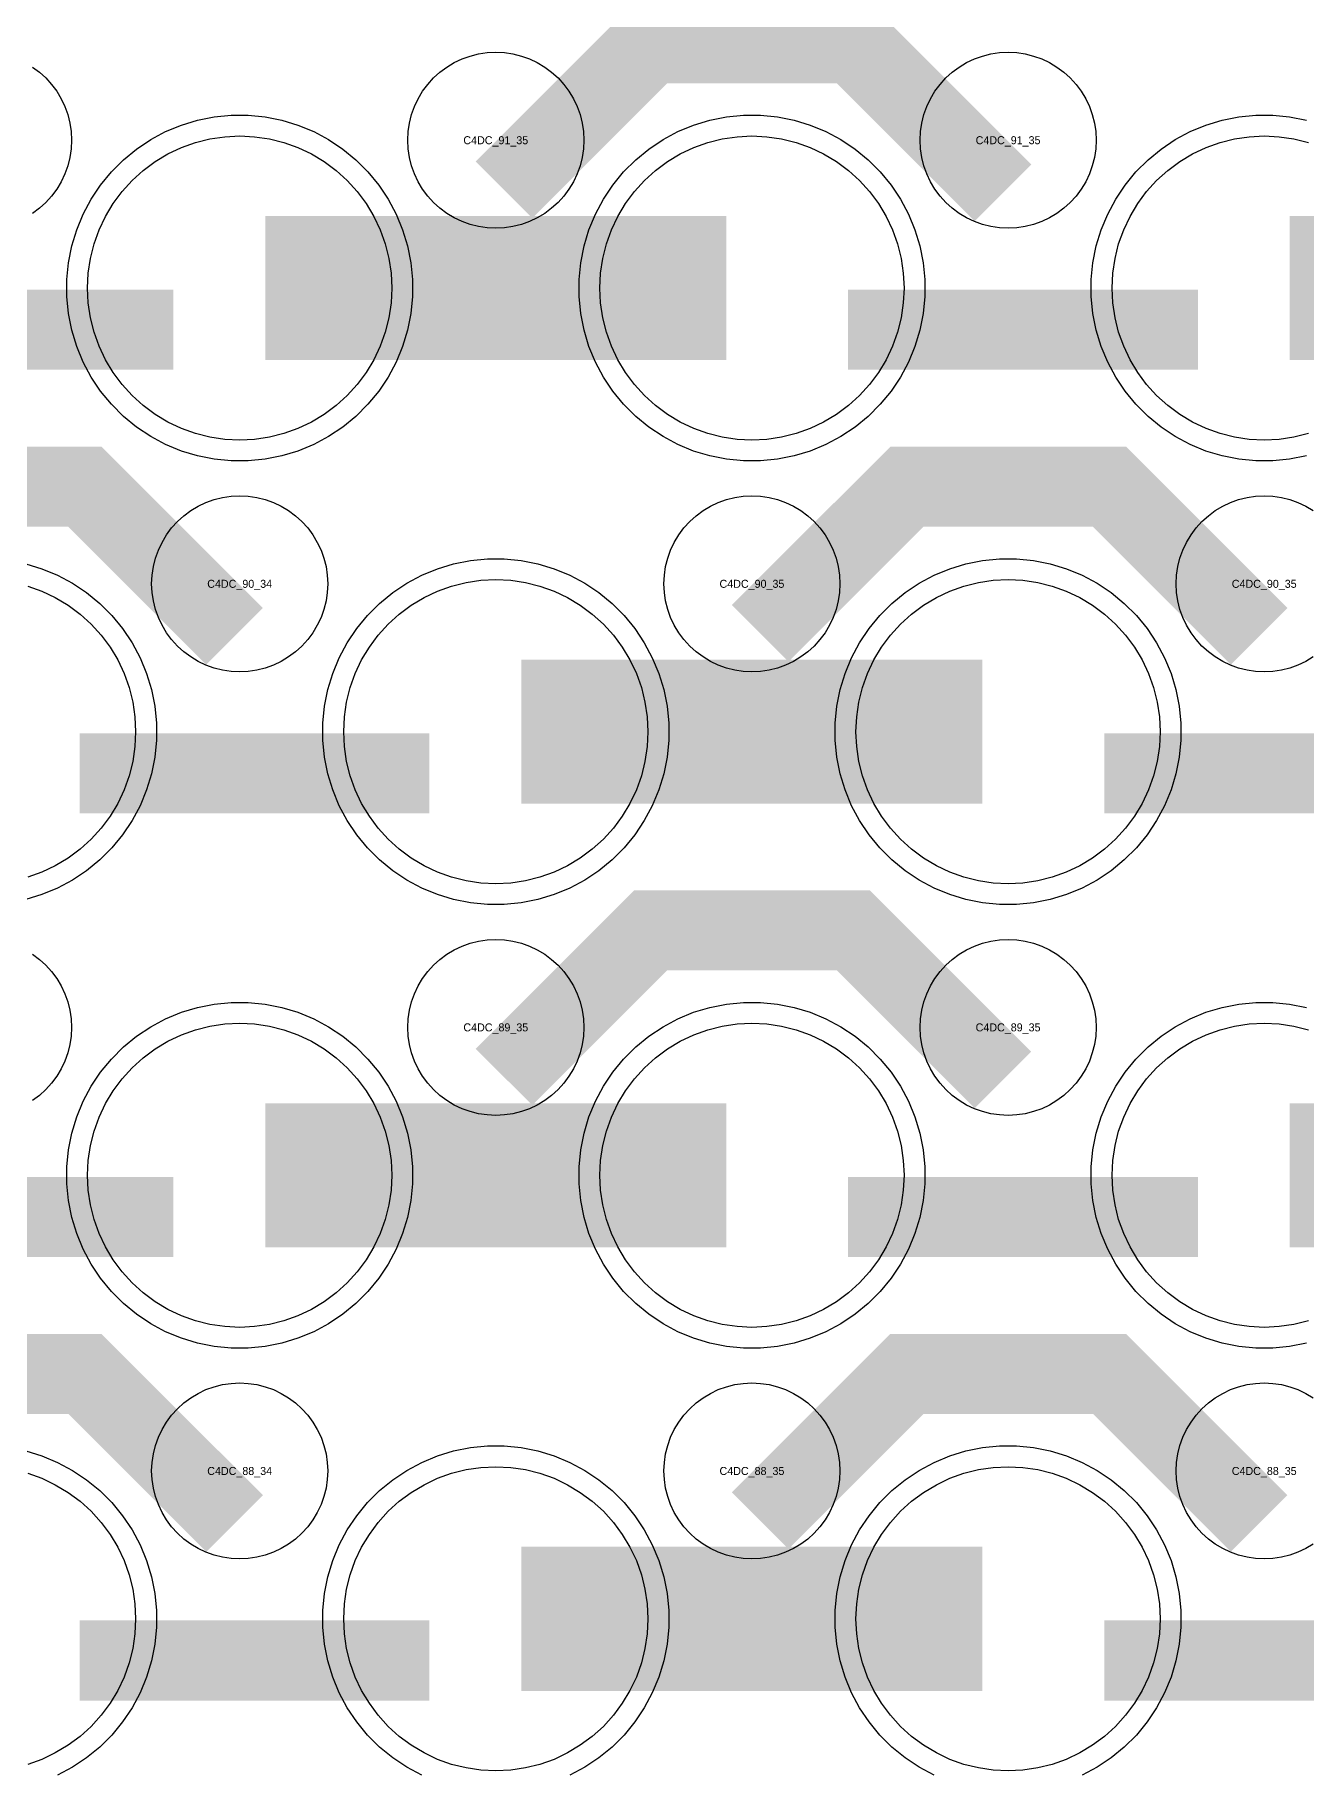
# Model space of a CAD drawing. Extents: x -11880 to 11880, y -14992 to 14992.
# Drawn here: x -944 to -547, y -2694 to -2151 of the extents above; entities that cross this region are included whole.
import ezdxf
from ezdxf.enums import TextEntityAlignment as Align

# ---------------------------------------------------------------- set-up
doc = ezdxf.new("R2010")
doc.units = 0
doc.header["$MEASUREMENT"] = 0
for name, color, linetype in [('GDS_775_DT_237', 138, 'CONTINUOUS'), ('RDL1_FS', 34, 'CONTINUOUS'), ('RDL_BS', 160, 'CONTINUOUS')]:
    doc.layers.add(name, color=color, linetype=linetype)

msp = doc.modelspace()

# ---------------------------------------------------------------- linework, layer by layer
at = {"layer": 'RDL1_FS', "color": 11, "true_color": 0xf27172}
for points in [[(-880, -2277.744), (-884.657, -2277.515), (-889.268, -2276.831), (-893.791, -2275.699), (-898.181, -2274.127), (-902.395, -2272.135), (-906.395, -2269.737), (-910.14, -2266.959), (-913.594, -2263.829), (-916.724, -2260.375), (-919.502, -2256.63), (-921.9, -2252.63), (-923.892, -2248.416), (-925.464, -2244.026), (-926.596, -2239.503), (-927.28, -2234.892), (-927.509, -2230.235), (-927.28, -2225.578), (-926.596, -2220.967), (-925.464, -2216.444), (-923.892, -2212.054), (-921.9, -2207.84), (-919.502, -2203.84), (-916.724, -2200.095), (-913.594, -2196.641), (-910.14, -2193.511), (-906.395, -2190.733), (-902.395, -2188.335), (-898.181, -2186.343), (-893.791, -2184.771), (-889.268, -2183.639), (-884.657, -2182.955), (-880, -2182.726), (-875.343, -2182.955), (-870.732, -2183.639), (-866.209, -2184.771), (-861.819, -2186.343), (-857.605, -2188.335), (-853.605, -2190.733), (-849.86, -2193.511), (-846.406, -2196.641), (-843.276, -2200.095), (-840.498, -2203.84), (-838.1, -2207.84), (-836.108, -2212.054), (-834.536, -2216.444), (-833.404, -2220.967), (-832.72, -2225.578), (-832.491, -2230.235), (-832.72, -2234.892), (-833.404, -2239.503), (-834.536, -2244.026), (-836.108, -2248.416), (-838.1, -2252.63), (-840.498, -2256.63), (-843.276, -2260.375), (-846.406, -2263.829), (-849.86, -2266.959), (-853.605, -2269.737), (-857.605, -2272.135), (-861.819, -2274.127), (-866.209, -2275.699), (-870.732, -2276.831), (-875.343, -2277.515)], [(-720, -2277.744), (-724.657, -2277.515), (-729.268, -2276.831), (-733.791, -2275.699), (-738.181, -2274.127), (-742.395, -2272.135), (-746.395, -2269.737), (-750.14, -2266.959), (-753.594, -2263.829), (-756.724, -2260.375), (-759.502, -2256.63), (-761.9, -2252.63), (-763.892, -2248.416), (-765.464, -2244.026), (-766.596, -2239.503), (-767.28, -2234.892), (-767.509, -2230.235), (-767.28, -2225.578), (-766.596, -2220.967), (-765.464, -2216.444), (-763.892, -2212.054), (-761.9, -2207.84), (-759.502, -2203.84), (-756.724, -2200.095), (-753.594, -2196.641), (-750.14, -2193.511), (-746.395, -2190.733), (-742.395, -2188.335), (-738.181, -2186.343), (-733.791, -2184.771), (-729.268, -2183.639), (-724.657, -2182.955), (-720, -2182.726), (-715.343, -2182.955), (-710.732, -2183.639), (-706.209, -2184.771), (-701.819, -2186.343), (-697.605, -2188.335), (-693.605, -2190.733), (-689.86, -2193.511), (-686.406, -2196.641), (-683.276, -2200.095), (-680.498, -2203.84), (-678.1, -2207.84), (-676.108, -2212.054), (-674.536, -2216.444), (-673.404, -2220.967), (-672.72, -2225.578), (-672.491, -2230.235), (-672.72, -2234.892), (-673.404, -2239.503), (-674.536, -2244.026), (-676.108, -2248.416), (-678.1, -2252.63), (-680.498, -2256.63), (-683.276, -2260.375), (-686.406, -2263.829), (-689.86, -2266.959), (-693.605, -2269.737), (-697.605, -2272.135), (-701.819, -2274.127), (-706.209, -2275.699), (-710.732, -2276.831), (-715.343, -2277.515)], [(-800, -2416.309), (-804.657, -2416.08), (-809.268, -2415.396), (-813.791, -2414.264), (-818.181, -2412.692), (-822.395, -2410.7), (-826.395, -2408.302), (-830.14, -2405.524), (-833.594, -2402.394), (-836.724, -2398.94), (-839.502, -2395.195), (-841.9, -2391.195), (-843.892, -2386.981), (-845.464, -2382.591), (-846.596, -2378.068), (-847.28, -2373.457), (-847.509, -2368.8), (-847.28, -2364.143), (-846.596, -2359.532), (-845.464, -2355.009), (-843.892, -2350.619), (-841.9, -2346.405), (-839.502, -2342.405), (-836.724, -2338.66), (-833.594, -2335.206), (-830.14, -2332.076), (-826.395, -2329.298), (-822.395, -2326.9), (-818.181, -2324.908), (-813.791, -2323.336), (-809.268, -2322.204), (-804.657, -2321.52), (-800, -2321.291), (-795.343, -2321.52), (-790.732, -2322.204), (-786.209, -2323.336), (-781.819, -2324.908), (-777.605, -2326.9), (-773.605, -2329.298), (-769.86, -2332.076), (-766.406, -2335.206), (-763.276, -2338.66), (-760.498, -2342.405), (-758.1, -2346.405), (-756.108, -2350.619), (-754.536, -2355.009), (-753.404, -2359.532), (-752.72, -2364.143), (-752.491, -2368.8), (-752.72, -2373.457), (-753.404, -2378.068), (-754.536, -2382.591), (-756.108, -2386.981), (-758.1, -2391.195), (-760.498, -2395.195), (-763.276, -2398.94), (-766.406, -2402.394), (-769.86, -2405.524), (-773.605, -2408.302), (-777.605, -2410.7), (-781.819, -2412.692), (-786.209, -2414.264), (-790.732, -2415.396), (-795.343, -2416.08)], [(-640, -2416.309), (-644.657, -2416.08), (-649.268, -2415.396), (-653.791, -2414.264), (-658.181, -2412.692), (-662.395, -2410.7), (-666.395, -2408.302), (-670.14, -2405.524), (-673.594, -2402.394), (-676.724, -2398.94), (-679.502, -2395.195), (-681.9, -2391.195), (-683.892, -2386.981), (-685.464, -2382.591), (-686.596, -2378.068), (-687.28, -2373.457), (-687.509, -2368.8), (-687.28, -2364.143), (-686.596, -2359.532), (-685.464, -2355.009), (-683.892, -2350.619), (-681.9, -2346.405), (-679.502, -2342.405), (-676.724, -2338.66), (-673.594, -2335.206), (-670.14, -2332.076), (-666.395, -2329.298), (-662.395, -2326.9), (-658.181, -2324.908), (-653.791, -2323.336), (-649.268, -2322.204), (-644.657, -2321.52), (-640, -2321.291), (-635.343, -2321.52), (-630.732, -2322.204), (-626.209, -2323.336), (-621.819, -2324.908), (-617.605, -2326.9), (-613.605, -2329.298), (-609.86, -2332.076), (-606.406, -2335.206), (-603.276, -2338.66), (-600.498, -2342.405), (-598.1, -2346.405), (-596.108, -2350.619), (-594.536, -2355.009), (-593.404, -2359.532), (-592.72, -2364.143), (-592.491, -2368.8), (-592.72, -2373.457), (-593.404, -2378.068), (-594.536, -2382.591), (-596.108, -2386.981), (-598.1, -2391.195), (-600.498, -2395.195), (-603.276, -2398.94), (-606.406, -2402.394), (-609.86, -2405.524), (-613.605, -2408.302), (-617.605, -2410.7), (-621.819, -2412.692), (-626.209, -2414.264), (-630.732, -2415.396), (-635.343, -2416.08)]]:
    msp.add_lwpolyline(points, close=True, dxfattribs=at)
for points in [[(-546.209, -2275.699), (-550.732, -2276.831), (-555.343, -2277.515), (-560, -2277.744), (-564.657, -2277.515), (-569.268, -2276.831), (-573.791, -2275.699), (-578.181, -2274.127), (-582.395, -2272.135), (-586.395, -2269.737), (-590.14, -2266.959), (-593.594, -2263.829), (-596.724, -2260.375), (-599.502, -2256.63), (-601.9, -2252.63), (-603.892, -2248.416), (-605.464, -2244.026), (-606.596, -2239.503), (-607.28, -2234.892), (-607.509, -2230.235), (-607.28, -2225.578), (-606.596, -2220.967), (-605.464, -2216.444), (-603.892, -2212.054), (-601.9, -2207.84), (-599.502, -2203.84), (-596.724, -2200.095), (-593.594, -2196.641), (-590.14, -2193.511), (-586.395, -2190.733), (-582.395, -2188.335), (-578.181, -2186.343), (-573.791, -2184.771), (-569.268, -2183.639), (-564.657, -2182.955), (-560, -2182.726), (-555.343, -2182.955), (-550.732, -2183.639), (-546.209, -2184.771)], [(-946.209, -2323.336), (-941.819, -2324.908), (-937.605, -2326.9), (-933.605, -2329.298), (-929.86, -2332.076), (-926.406, -2335.206), (-923.276, -2338.66), (-920.498, -2342.405), (-918.1, -2346.405), (-916.108, -2350.619), (-914.536, -2355.009), (-913.404, -2359.532), (-912.72, -2364.143), (-912.491, -2368.8), (-912.72, -2373.457), (-913.404, -2378.068), (-914.536, -2382.591), (-916.108, -2386.981), (-918.1, -2391.195), (-920.498, -2395.195), (-923.276, -2398.94), (-926.406, -2402.394), (-929.86, -2405.524), (-933.605, -2408.302), (-937.605, -2410.7), (-941.819, -2412.692), (-946.209, -2414.264)]]:
    msp.add_lwpolyline(points, dxfattribs=at)
for points in [[(-871.998, -2230.235, 45, 45, 0), (-799.998, -2230.235, 45, 45, 0)], [(-799.998, -2230.235, 45, 45, 0), (-727.998, -2230.235, 45, 45, 0)], [(-551.998, -2230.235, 45, 45, 0), (-479.998, -2230.235, 45, 45, 0)], [(-791.998, -2368.8, 45, 45, 0), (-719.998, -2368.8, 45, 45, 0)], [(-719.998, -2368.8, 45, 45, 0), (-647.998, -2368.8, 45, 45, 0)]]:
    msp.add_lwpolyline(points, format="xyseb", dxfattribs=at)
at = {"layer": 'RDL1_FS'}
for points in [[(-880, -2554.869), (-884.657, -2554.64), (-889.268, -2553.956), (-893.791, -2552.824), (-898.181, -2551.252), (-902.395, -2549.26), (-906.395, -2546.862), (-910.14, -2544.084), (-913.594, -2540.954), (-916.724, -2537.5), (-919.502, -2533.755), (-921.9, -2529.755), (-923.892, -2525.541), (-925.464, -2521.151), (-926.596, -2516.628), (-927.28, -2512.017), (-927.509, -2507.36), (-927.28, -2502.703), (-926.596, -2498.092), (-925.464, -2493.569), (-923.892, -2489.179), (-921.9, -2484.965), (-919.502, -2480.965), (-916.724, -2477.22), (-913.594, -2473.766), (-910.14, -2470.636), (-906.395, -2467.858), (-902.395, -2465.46), (-898.181, -2463.468), (-893.791, -2461.896), (-889.268, -2460.764), (-884.657, -2460.08), (-880, -2459.851), (-875.343, -2460.08), (-870.732, -2460.764), (-866.209, -2461.896), (-861.819, -2463.468), (-857.605, -2465.46), (-853.605, -2467.858), (-849.86, -2470.636), (-846.406, -2473.766), (-843.276, -2477.22), (-840.498, -2480.965), (-838.1, -2484.965), (-836.108, -2489.179), (-834.536, -2493.569), (-833.404, -2498.092), (-832.72, -2502.703), (-832.491, -2507.36), (-832.72, -2512.017), (-833.404, -2516.628), (-834.536, -2521.151), (-836.108, -2525.541), (-838.1, -2529.755), (-840.498, -2533.755), (-843.276, -2537.5), (-846.406, -2540.954), (-849.86, -2544.084), (-853.605, -2546.862), (-857.605, -2549.26), (-861.819, -2551.252), (-866.209, -2552.824), (-870.732, -2553.956), (-875.343, -2554.64)], [(-720, -2554.869), (-724.657, -2554.64), (-729.268, -2553.956), (-733.791, -2552.824), (-738.181, -2551.252), (-742.395, -2549.26), (-746.395, -2546.862), (-750.14, -2544.084), (-753.594, -2540.954), (-756.724, -2537.5), (-759.502, -2533.755), (-761.9, -2529.755), (-763.892, -2525.541), (-765.464, -2521.151), (-766.596, -2516.628), (-767.28, -2512.017), (-767.509, -2507.36), (-767.28, -2502.703), (-766.596, -2498.092), (-765.464, -2493.569), (-763.892, -2489.179), (-761.9, -2484.965), (-759.502, -2480.965), (-756.724, -2477.22), (-753.594, -2473.766), (-750.14, -2470.636), (-746.395, -2467.858), (-742.395, -2465.46), (-738.181, -2463.468), (-733.791, -2461.896), (-729.268, -2460.764), (-724.657, -2460.08), (-720, -2459.851), (-715.343, -2460.08), (-710.732, -2460.764), (-706.209, -2461.896), (-701.819, -2463.468), (-697.605, -2465.46), (-693.605, -2467.858), (-689.86, -2470.636), (-686.406, -2473.766), (-683.276, -2477.22), (-680.498, -2480.965), (-678.1, -2484.965), (-676.108, -2489.179), (-674.536, -2493.569), (-673.404, -2498.092), (-672.72, -2502.703), (-672.491, -2507.36), (-672.72, -2512.017), (-673.404, -2516.628), (-674.536, -2521.151), (-676.108, -2525.541), (-678.1, -2529.755), (-680.498, -2533.755), (-683.276, -2537.5), (-686.406, -2540.954), (-689.86, -2544.084), (-693.605, -2546.862), (-697.605, -2549.26), (-701.819, -2551.252), (-706.209, -2552.824), (-710.732, -2553.956), (-715.343, -2554.64)], [(-800, -2693.434), (-804.657, -2693.205), (-809.268, -2692.521), (-813.791, -2691.389), (-818.181, -2689.817), (-822.395, -2687.825), (-826.395, -2685.427), (-830.14, -2682.649), (-833.594, -2679.519), (-836.724, -2676.065), (-839.502, -2672.32), (-841.9, -2668.32), (-843.892, -2664.106), (-845.464, -2659.716), (-846.596, -2655.193), (-847.28, -2650.582), (-847.509, -2645.925), (-847.28, -2641.268), (-846.596, -2636.657), (-845.464, -2632.134), (-843.892, -2627.744), (-841.9, -2623.53), (-839.502, -2619.53), (-836.724, -2615.785), (-833.594, -2612.331), (-830.14, -2609.201), (-826.395, -2606.423), (-822.395, -2604.025), (-818.181, -2602.033), (-813.791, -2600.461), (-809.268, -2599.329), (-804.657, -2598.645), (-800, -2598.416), (-795.343, -2598.645), (-790.732, -2599.329), (-786.209, -2600.461), (-781.819, -2602.033), (-777.605, -2604.025), (-773.605, -2606.423), (-769.86, -2609.201), (-766.406, -2612.331), (-763.276, -2615.785), (-760.498, -2619.53), (-758.1, -2623.53), (-756.108, -2627.744), (-754.536, -2632.134), (-753.404, -2636.657), (-752.72, -2641.268), (-752.491, -2645.925), (-752.72, -2650.582), (-753.404, -2655.193), (-754.536, -2659.716), (-756.108, -2664.106), (-758.1, -2668.32), (-760.498, -2672.32), (-763.276, -2676.065), (-766.406, -2679.519), (-769.86, -2682.649), (-773.605, -2685.427), (-777.605, -2687.825), (-781.819, -2689.817), (-786.209, -2691.389), (-790.732, -2692.521), (-795.343, -2693.205)], [(-640, -2693.434), (-644.657, -2693.205), (-649.268, -2692.521), (-653.791, -2691.389), (-658.181, -2689.817), (-662.395, -2687.825), (-666.395, -2685.427), (-670.14, -2682.649), (-673.594, -2679.519), (-676.724, -2676.065), (-679.502, -2672.32), (-681.9, -2668.32), (-683.892, -2664.106), (-685.464, -2659.716), (-686.596, -2655.193), (-687.28, -2650.582), (-687.509, -2645.925), (-687.28, -2641.268), (-686.596, -2636.657), (-685.464, -2632.134), (-683.892, -2627.744), (-681.9, -2623.53), (-679.502, -2619.53), (-676.724, -2615.785), (-673.594, -2612.331), (-670.14, -2609.201), (-666.395, -2606.423), (-662.395, -2604.025), (-658.181, -2602.033), (-653.791, -2600.461), (-649.268, -2599.329), (-644.657, -2598.645), (-640, -2598.416), (-635.343, -2598.645), (-630.732, -2599.329), (-626.209, -2600.461), (-621.819, -2602.033), (-617.605, -2604.025), (-613.605, -2606.423), (-609.86, -2609.201), (-606.406, -2612.331), (-603.276, -2615.785), (-600.498, -2619.53), (-598.1, -2623.53), (-596.108, -2627.744), (-594.536, -2632.134), (-593.404, -2636.657), (-592.72, -2641.268), (-592.491, -2645.925), (-592.72, -2650.582), (-593.404, -2655.193), (-594.536, -2659.716), (-596.108, -2664.106), (-598.1, -2668.32), (-600.498, -2672.32), (-603.276, -2676.065), (-606.406, -2679.519), (-609.86, -2682.649), (-613.605, -2685.427), (-617.605, -2687.825), (-621.819, -2689.817), (-626.209, -2691.389), (-630.732, -2692.521), (-635.343, -2693.205)]]:
    msp.add_lwpolyline(points, close=True, dxfattribs=at)
for points in [[(-546.209, -2552.824), (-550.732, -2553.956), (-555.343, -2554.64), (-560, -2554.869), (-564.657, -2554.64), (-569.268, -2553.956), (-573.791, -2552.824), (-578.181, -2551.252), (-582.395, -2549.26), (-586.395, -2546.862), (-590.14, -2544.084), (-593.594, -2540.954), (-596.724, -2537.5), (-599.502, -2533.755), (-601.9, -2529.755), (-603.892, -2525.541), (-605.464, -2521.151), (-606.596, -2516.628), (-607.28, -2512.017), (-607.509, -2507.36), (-607.28, -2502.703), (-606.596, -2498.092), (-605.464, -2493.569), (-603.892, -2489.179), (-601.9, -2484.965), (-599.502, -2480.965), (-596.724, -2477.22), (-593.594, -2473.766), (-590.14, -2470.636), (-586.395, -2467.858), (-582.395, -2465.46), (-578.181, -2463.468), (-573.791, -2461.896), (-569.268, -2460.764), (-564.657, -2460.08), (-560, -2459.851), (-555.343, -2460.08), (-550.732, -2460.764), (-546.209, -2461.896)], [(-946.209, -2600.461), (-941.819, -2602.033), (-937.605, -2604.025), (-933.605, -2606.423), (-929.86, -2609.201), (-926.406, -2612.331), (-923.276, -2615.785), (-920.498, -2619.53), (-918.1, -2623.53), (-916.108, -2627.744), (-914.536, -2632.134), (-913.404, -2636.657), (-912.72, -2641.268), (-912.491, -2645.925), (-912.72, -2650.582), (-913.404, -2655.193), (-914.536, -2659.716), (-916.108, -2664.106), (-918.1, -2668.32), (-920.498, -2672.32), (-923.276, -2676.065), (-926.406, -2679.519), (-929.86, -2682.649), (-933.605, -2685.427), (-937.605, -2687.825), (-941.819, -2689.817), (-946.209, -2691.389)]]:
    msp.add_lwpolyline(points, dxfattribs=at)
for points in [[(-871.998, -2507.36, 45, 45, 0), (-799.998, -2507.36, 45, 45, 0)], [(-799.998, -2507.36, 45, 45, 0), (-727.998, -2507.36, 45, 45, 0)], [(-551.998, -2507.36, 45, 45, 0), (-479.998, -2507.36, 45, 45, 0)], [(-791.998, -2645.925, 45, 45, 0), (-719.998, -2645.925, 45, 45, 0)], [(-719.998, -2645.925, 45, 45, 0), (-647.998, -2645.925, 45, 45, 0)]]:
    msp.add_lwpolyline(points, format="xyseb", dxfattribs=at)
at = {"layer": 'RDL_BS'}
for points in [[(-797.438, -2199.549, 25, 25, 0), (-751.623, -2153.734, 25, 25, 0), (-718.07, -2153.734, 25, 25, 0)], [(-641.599, -2200.448, 25, 25, 0), (-688.313, -2153.734, 25, 25, 0), (-718.071, -2153.734, 25, 25, 0)], [(-881.599, -2339.013, 25, 25, 0), (-928.313, -2292.299, 25, 25, 0), (-958.071, -2292.299, 25, 25, 0)], [(-717.438, -2338.114, 25, 25, 0), (-671.623, -2292.299, 25, 25, 0), (-638.07, -2292.299, 25, 25, 0)], [(-561.599, -2339.013, 25, 25, 0), (-608.313, -2292.299, 25, 25, 0), (-638.071, -2292.299, 25, 25, 0)], [(-797.438, -2476.674, 25, 25, 0), (-751.623, -2430.859, 25, 25, 0), (-718.07, -2430.859, 25, 25, 0)], [(-641.599, -2477.573, 25, 25, 0), (-688.313, -2430.859, 25, 25, 0), (-718.071, -2430.859, 25, 25, 0)], [(-1009.984, -2520.373, 25, 25, 0), (-900.719, -2520.373, 25, 25, 0)], [(-689.984, -2520.373, 25, 25, 0), (-580.719, -2520.373, 25, 25, 0)], [(-881.599, -2616.138, 25, 25, 0), (-928.313, -2569.424, 25, 25, 0), (-958.071, -2569.424, 25, 25, 0)], [(-717.438, -2615.239, 25, 25, 0), (-671.623, -2569.424, 25, 25, 0), (-638.07, -2569.424, 25, 25, 0)], [(-561.599, -2616.138, 25, 25, 0), (-608.313, -2569.424, 25, 25, 0), (-638.071, -2569.424, 25, 25, 0)], [(-929.984, -2658.938, 25, 25, 0), (-820.719, -2658.938, 25, 25, 0)], [(-609.984, -2658.938, 25, 25, 0), (-500.719, -2658.938, 25, 25, 0)]]:
    msp.add_lwpolyline(points, format="xyseb", dxfattribs=at)
for points in [[(-800, -2211.541), (-802.693, -2211.409), (-805.365, -2211.013), (-807.984, -2210.356), (-810.519, -2209.449), (-812.956, -2208.297), (-815.28, -2206.904), (-817.443, -2205.301), (-819.442, -2203.489), (-821.254, -2201.49), (-822.857, -2199.327), (-824.25, -2197.003), (-825.402, -2194.566), (-826.309, -2192.031), (-826.966, -2189.412), (-827.362, -2186.74), (-827.494, -2184.047), (-827.362, -2181.354), (-826.966, -2178.682), (-826.309, -2176.063), (-825.402, -2173.528), (-824.25, -2171.091), (-822.857, -2168.767), (-821.254, -2166.604), (-819.442, -2164.605), (-817.443, -2162.793), (-815.28, -2161.19), (-812.956, -2159.797), (-810.519, -2158.645), (-807.984, -2157.738), (-805.365, -2157.081), (-802.693, -2156.685), (-800, -2156.553), (-797.307, -2156.685), (-794.635, -2157.081), (-792.016, -2157.738), (-789.481, -2158.645), (-787.044, -2159.797), (-784.72, -2161.19), (-782.557, -2162.793), (-780.558, -2164.605), (-778.746, -2166.604), (-777.143, -2168.767), (-775.75, -2171.091), (-774.598, -2173.528), (-773.691, -2176.063), (-773.034, -2178.682), (-772.638, -2181.354), (-772.506, -2184.047), (-772.638, -2186.74), (-773.034, -2189.412), (-773.691, -2192.031), (-774.598, -2194.566), (-775.75, -2197.003), (-777.143, -2199.327), (-778.746, -2201.49), (-780.558, -2203.489), (-782.557, -2205.301), (-784.72, -2206.904), (-787.044, -2208.297), (-789.481, -2209.449), (-792.016, -2210.356), (-794.635, -2211.013), (-797.307, -2211.409)], [(-640, -2211.541), (-642.693, -2211.409), (-645.365, -2211.013), (-647.984, -2210.356), (-650.519, -2209.449), (-652.956, -2208.297), (-655.28, -2206.904), (-657.443, -2205.301), (-659.442, -2203.489), (-661.254, -2201.49), (-662.857, -2199.327), (-664.25, -2197.003), (-665.402, -2194.566), (-666.309, -2192.031), (-666.966, -2189.412), (-667.362, -2186.74), (-667.494, -2184.047), (-667.362, -2181.354), (-666.966, -2178.682), (-666.309, -2176.063), (-665.402, -2173.528), (-664.25, -2171.091), (-662.857, -2168.767), (-661.254, -2166.604), (-659.442, -2164.605), (-657.443, -2162.793), (-655.28, -2161.19), (-652.956, -2159.797), (-650.519, -2158.645), (-647.984, -2157.738), (-645.365, -2157.081), (-642.693, -2156.685), (-640, -2156.553), (-637.307, -2156.685), (-634.635, -2157.081), (-632.016, -2157.738), (-629.481, -2158.645), (-627.044, -2159.797), (-624.72, -2161.19), (-622.557, -2162.793), (-620.558, -2164.605), (-618.746, -2166.604), (-617.143, -2168.767), (-615.75, -2171.091), (-614.598, -2173.528), (-613.691, -2176.063), (-613.034, -2178.682), (-612.638, -2181.354), (-612.506, -2184.047), (-612.638, -2186.74), (-613.034, -2189.412), (-613.691, -2192.031), (-614.598, -2194.566), (-615.75, -2197.003), (-617.143, -2199.327), (-618.746, -2201.49), (-620.558, -2203.489), (-622.557, -2205.301), (-624.72, -2206.904), (-627.044, -2208.297), (-629.481, -2209.449), (-632.016, -2210.356), (-634.635, -2211.013), (-637.307, -2211.409)], [(-880, -2350.106), (-882.693, -2349.974), (-885.365, -2349.578), (-887.984, -2348.921), (-890.519, -2348.014), (-892.956, -2346.862), (-895.28, -2345.469), (-897.443, -2343.866), (-899.442, -2342.054), (-901.254, -2340.055), (-902.857, -2337.892), (-904.25, -2335.568), (-905.402, -2333.131), (-906.309, -2330.596), (-906.966, -2327.977), (-907.362, -2325.305), (-907.494, -2322.612), (-907.362, -2319.919), (-906.966, -2317.247), (-906.309, -2314.628), (-905.402, -2312.093), (-904.25, -2309.656), (-902.857, -2307.332), (-901.254, -2305.169), (-899.442, -2303.17), (-897.443, -2301.358), (-895.28, -2299.755), (-892.956, -2298.362), (-890.519, -2297.21), (-887.984, -2296.303), (-885.365, -2295.646), (-882.693, -2295.25), (-880, -2295.118), (-877.307, -2295.25), (-874.635, -2295.646), (-872.016, -2296.303), (-869.481, -2297.21), (-867.044, -2298.362), (-864.72, -2299.755), (-862.557, -2301.358), (-860.558, -2303.17), (-858.746, -2305.169), (-857.143, -2307.332), (-855.75, -2309.656), (-854.598, -2312.093), (-853.691, -2314.628), (-853.034, -2317.247), (-852.638, -2319.919), (-852.506, -2322.612), (-852.638, -2325.305), (-853.034, -2327.977), (-853.691, -2330.596), (-854.598, -2333.131), (-855.75, -2335.568), (-857.143, -2337.892), (-858.746, -2340.055), (-860.558, -2342.054), (-862.557, -2343.866), (-864.72, -2345.469), (-867.044, -2346.862), (-869.481, -2348.014), (-872.016, -2348.921), (-874.635, -2349.578), (-877.307, -2349.974)], [(-720, -2350.106), (-722.693, -2349.974), (-725.365, -2349.578), (-727.984, -2348.921), (-730.519, -2348.014), (-732.956, -2346.862), (-735.28, -2345.469), (-737.443, -2343.866), (-739.442, -2342.054), (-741.254, -2340.055), (-742.857, -2337.892), (-744.25, -2335.568), (-745.402, -2333.131), (-746.309, -2330.596), (-746.966, -2327.977), (-747.362, -2325.305), (-747.494, -2322.612), (-747.362, -2319.919), (-746.966, -2317.247), (-746.309, -2314.628), (-745.402, -2312.093), (-744.25, -2309.656), (-742.857, -2307.332), (-741.254, -2305.169), (-739.442, -2303.17), (-737.443, -2301.358), (-735.28, -2299.755), (-732.956, -2298.362), (-730.519, -2297.21), (-727.984, -2296.303), (-725.365, -2295.646), (-722.693, -2295.25), (-720, -2295.118), (-717.307, -2295.25), (-714.635, -2295.646), (-712.016, -2296.303), (-709.481, -2297.21), (-707.044, -2298.362), (-704.72, -2299.755), (-702.557, -2301.358), (-700.558, -2303.17), (-698.746, -2305.169), (-697.143, -2307.332), (-695.75, -2309.656), (-694.598, -2312.093), (-693.691, -2314.628), (-693.034, -2317.247), (-692.638, -2319.919), (-692.506, -2322.612), (-692.638, -2325.305), (-693.034, -2327.977), (-693.691, -2330.596), (-694.598, -2333.131), (-695.75, -2335.568), (-697.143, -2337.892), (-698.746, -2340.055), (-700.558, -2342.054), (-702.557, -2343.866), (-704.72, -2345.469), (-707.044, -2346.862), (-709.481, -2348.014), (-712.016, -2348.921), (-714.635, -2349.578), (-717.307, -2349.974)], [(-800, -2488.666), (-802.693, -2488.534), (-805.365, -2488.138), (-807.984, -2487.481), (-810.519, -2486.574), (-812.956, -2485.422), (-815.28, -2484.029), (-817.443, -2482.426), (-819.442, -2480.614), (-821.254, -2478.615), (-822.857, -2476.452), (-824.25, -2474.128), (-825.402, -2471.691), (-826.309, -2469.156), (-826.966, -2466.537), (-827.362, -2463.865), (-827.494, -2461.172), (-827.362, -2458.479), (-826.966, -2455.807), (-826.309, -2453.188), (-825.402, -2450.653), (-824.25, -2448.216), (-822.857, -2445.892), (-821.254, -2443.729), (-819.442, -2441.73), (-817.443, -2439.918), (-815.28, -2438.315), (-812.956, -2436.922), (-810.519, -2435.77), (-807.984, -2434.863), (-805.365, -2434.206), (-802.693, -2433.81), (-800, -2433.678), (-797.307, -2433.81), (-794.635, -2434.206), (-792.016, -2434.863), (-789.481, -2435.77), (-787.044, -2436.922), (-784.72, -2438.315), (-782.557, -2439.918), (-780.558, -2441.73), (-778.746, -2443.729), (-777.143, -2445.892), (-775.75, -2448.216), (-774.598, -2450.653), (-773.691, -2453.188), (-773.034, -2455.807), (-772.638, -2458.479), (-772.506, -2461.172), (-772.638, -2463.865), (-773.034, -2466.537), (-773.691, -2469.156), (-774.598, -2471.691), (-775.75, -2474.128), (-777.143, -2476.452), (-778.746, -2478.615), (-780.558, -2480.614), (-782.557, -2482.426), (-784.72, -2484.029), (-787.044, -2485.422), (-789.481, -2486.574), (-792.016, -2487.481), (-794.635, -2488.138), (-797.307, -2488.534)], [(-640, -2488.666), (-642.693, -2488.534), (-645.365, -2488.138), (-647.984, -2487.481), (-650.519, -2486.574), (-652.956, -2485.422), (-655.28, -2484.029), (-657.443, -2482.426), (-659.442, -2480.614), (-661.254, -2478.615), (-662.857, -2476.452), (-664.25, -2474.128), (-665.402, -2471.691), (-666.309, -2469.156), (-666.966, -2466.537), (-667.362, -2463.865), (-667.494, -2461.172), (-667.362, -2458.479), (-666.966, -2455.807), (-666.309, -2453.188), (-665.402, -2450.653), (-664.25, -2448.216), (-662.857, -2445.892), (-661.254, -2443.729), (-659.442, -2441.73), (-657.443, -2439.918), (-655.28, -2438.315), (-652.956, -2436.922), (-650.519, -2435.77), (-647.984, -2434.863), (-645.365, -2434.206), (-642.693, -2433.81), (-640, -2433.678), (-637.307, -2433.81), (-634.635, -2434.206), (-632.016, -2434.863), (-629.481, -2435.77), (-627.044, -2436.922), (-624.72, -2438.315), (-622.557, -2439.918), (-620.558, -2441.73), (-618.746, -2443.729), (-617.143, -2445.892), (-615.75, -2448.216), (-614.598, -2450.653), (-613.691, -2453.188), (-613.034, -2455.807), (-612.638, -2458.479), (-612.506, -2461.172), (-612.638, -2463.865), (-613.034, -2466.537), (-613.691, -2469.156), (-614.598, -2471.691), (-615.75, -2474.128), (-617.143, -2476.452), (-618.746, -2478.615), (-620.558, -2480.614), (-622.557, -2482.426), (-624.72, -2484.029), (-627.044, -2485.422), (-629.481, -2486.574), (-632.016, -2487.481), (-634.635, -2488.138), (-637.307, -2488.534)], [(-882.644, -2561.36), (-887.938, -2560.843), (-893.165, -2559.797), (-898.205, -2558.266), (-903.115, -2556.235), (-907.777, -2553.743), (-912.191, -2550.796), (-916.292, -2547.434), (-920.074, -2543.652), (-923.436, -2539.551), (-926.383, -2535.137), (-928.875, -2530.475), (-930.906, -2525.565), (-932.437, -2520.525), (-933.483, -2515.298), (-934, -2510.004), (-934, -2504.716), (-933.483, -2499.422), (-932.437, -2494.195), (-930.906, -2489.155), (-928.875, -2484.245), (-926.383, -2479.583), (-923.436, -2475.169), (-920.074, -2471.068), (-916.292, -2467.286), (-912.191, -2463.924), (-907.777, -2460.977), (-903.115, -2458.485), (-898.205, -2456.454), (-893.165, -2454.923), (-887.938, -2453.877), (-882.644, -2453.36), (-877.356, -2453.36), (-872.062, -2453.877), (-866.835, -2454.923), (-861.795, -2456.454), (-856.885, -2458.485), (-852.223, -2460.977), (-847.809, -2463.924), (-843.708, -2467.286), (-839.926, -2471.068), (-836.564, -2475.169), (-833.617, -2479.583), (-831.125, -2484.245), (-829.094, -2489.155), (-827.563, -2494.195), (-826.517, -2499.422), (-826, -2504.716), (-826, -2510.004), (-826.517, -2515.298), (-827.563, -2520.525), (-829.094, -2525.565), (-831.125, -2530.475), (-833.617, -2535.137), (-836.564, -2539.551), (-839.926, -2543.652), (-843.708, -2547.434), (-847.809, -2550.796), (-852.223, -2553.743), (-856.885, -2556.235), (-861.795, -2558.266), (-866.835, -2559.797), (-872.062, -2560.843), (-877.356, -2561.36)], [(-722.644, -2561.36), (-727.938, -2560.843), (-733.165, -2559.797), (-738.205, -2558.266), (-743.115, -2556.235), (-747.777, -2553.743), (-752.191, -2550.796), (-756.292, -2547.434), (-760.074, -2543.652), (-763.436, -2539.551), (-766.383, -2535.137), (-768.875, -2530.475), (-770.906, -2525.565), (-772.437, -2520.525), (-773.483, -2515.298), (-774, -2510.004), (-774, -2504.716), (-773.483, -2499.422), (-772.437, -2494.195), (-770.906, -2489.155), (-768.875, -2484.245), (-766.383, -2479.583), (-763.436, -2475.169), (-760.074, -2471.068), (-756.292, -2467.286), (-752.191, -2463.924), (-747.777, -2460.977), (-743.115, -2458.485), (-738.205, -2456.454), (-733.165, -2454.923), (-727.938, -2453.877), (-722.644, -2453.36), (-717.356, -2453.36), (-712.062, -2453.877), (-706.835, -2454.923), (-701.795, -2456.454), (-696.885, -2458.485), (-692.223, -2460.977), (-687.809, -2463.924), (-683.708, -2467.286), (-679.926, -2471.068), (-676.564, -2475.169), (-673.617, -2479.583), (-671.125, -2484.245), (-669.094, -2489.155), (-667.563, -2494.195), (-666.517, -2499.422), (-666, -2504.716), (-666, -2510.004), (-666.517, -2515.298), (-667.563, -2520.525), (-669.094, -2525.565), (-671.125, -2530.475), (-673.617, -2535.137), (-676.564, -2539.551), (-679.926, -2543.652), (-683.708, -2547.434), (-687.809, -2550.796), (-692.223, -2553.743), (-696.885, -2556.235), (-701.795, -2558.266), (-706.835, -2559.797), (-712.062, -2560.843), (-717.356, -2561.36)], [(-880, -2627.231), (-882.693, -2627.099), (-885.365, -2626.703), (-887.984, -2626.046), (-890.519, -2625.139), (-892.956, -2623.987), (-895.28, -2622.594), (-897.443, -2620.991), (-899.442, -2619.179), (-901.254, -2617.18), (-902.857, -2615.017), (-904.25, -2612.693), (-905.402, -2610.256), (-906.309, -2607.721), (-906.966, -2605.102), (-907.362, -2602.43), (-907.494, -2599.737), (-907.362, -2597.044), (-906.966, -2594.372), (-906.309, -2591.753), (-905.402, -2589.218), (-904.25, -2586.781), (-902.857, -2584.457), (-901.254, -2582.294), (-899.442, -2580.295), (-897.443, -2578.483), (-895.28, -2576.88), (-892.956, -2575.487), (-890.519, -2574.335), (-887.984, -2573.428), (-885.365, -2572.771), (-882.693, -2572.375), (-880, -2572.243), (-877.307, -2572.375), (-874.635, -2572.771), (-872.016, -2573.428), (-869.481, -2574.335), (-867.044, -2575.487), (-864.72, -2576.88), (-862.557, -2578.483), (-860.558, -2580.295), (-858.746, -2582.294), (-857.143, -2584.457), (-855.75, -2586.781), (-854.598, -2589.218), (-853.691, -2591.753), (-853.034, -2594.372), (-852.638, -2597.044), (-852.506, -2599.737), (-852.638, -2602.43), (-853.034, -2605.102), (-853.691, -2607.721), (-854.598, -2610.256), (-855.75, -2612.693), (-857.143, -2615.017), (-858.746, -2617.18), (-860.558, -2619.179), (-862.557, -2620.991), (-864.72, -2622.594), (-867.044, -2623.987), (-869.481, -2625.139), (-872.016, -2626.046), (-874.635, -2626.703), (-877.307, -2627.099)], [(-720, -2627.231), (-722.693, -2627.099), (-725.365, -2626.703), (-727.984, -2626.046), (-730.519, -2625.139), (-732.956, -2623.987), (-735.28, -2622.594), (-737.443, -2620.991), (-739.442, -2619.179), (-741.254, -2617.18), (-742.857, -2615.017), (-744.25, -2612.693), (-745.402, -2610.256), (-746.309, -2607.721), (-746.966, -2605.102), (-747.362, -2602.43), (-747.494, -2599.737), (-747.362, -2597.044), (-746.966, -2594.372), (-746.309, -2591.753), (-745.402, -2589.218), (-744.25, -2586.781), (-742.857, -2584.457), (-741.254, -2582.294), (-739.442, -2580.295), (-737.443, -2578.483), (-735.28, -2576.88), (-732.956, -2575.487), (-730.519, -2574.335), (-727.984, -2573.428), (-725.365, -2572.771), (-722.693, -2572.375), (-720, -2572.243), (-717.307, -2572.375), (-714.635, -2572.771), (-712.016, -2573.428), (-709.481, -2574.335), (-707.044, -2575.487), (-704.72, -2576.88), (-702.557, -2578.483), (-700.558, -2580.295), (-698.746, -2582.294), (-697.143, -2584.457), (-695.75, -2586.781), (-694.598, -2589.218), (-693.691, -2591.753), (-693.034, -2594.372), (-692.638, -2597.044), (-692.506, -2599.737), (-692.638, -2602.43), (-693.034, -2605.102), (-693.691, -2607.721), (-694.598, -2610.256), (-695.75, -2612.693), (-697.143, -2615.017), (-698.746, -2617.18), (-700.558, -2619.179), (-702.557, -2620.991), (-704.72, -2622.594), (-707.044, -2623.987), (-709.481, -2625.139), (-712.016, -2626.046), (-714.635, -2626.703), (-717.307, -2627.099)]]:
    msp.add_lwpolyline(points, close=True, dxfattribs=at)
for points in [[(-944.72, -2161.19), (-942.557, -2162.793), (-940.558, -2164.605), (-938.746, -2166.604), (-937.143, -2168.767), (-935.75, -2171.091), (-934.598, -2173.528), (-933.691, -2176.063), (-933.034, -2178.682), (-932.638, -2181.354), (-932.506, -2184.047), (-932.638, -2186.74), (-933.034, -2189.412), (-933.691, -2192.031), (-934.598, -2194.566), (-935.75, -2197.003), (-937.143, -2199.327), (-938.746, -2201.49), (-940.558, -2203.489), (-942.557, -2205.301), (-944.72, -2206.904)], [(-544.72, -2345.469), (-547.044, -2346.862), (-549.481, -2348.014), (-552.016, -2348.921), (-554.635, -2349.578), (-557.307, -2349.974), (-560, -2350.106), (-562.693, -2349.974), (-565.365, -2349.578), (-567.984, -2348.921), (-570.519, -2348.014), (-572.956, -2346.862), (-575.28, -2345.469), (-577.443, -2343.866), (-579.442, -2342.054), (-581.254, -2340.055), (-582.857, -2337.892), (-584.25, -2335.568), (-585.402, -2333.131), (-586.309, -2330.596), (-586.966, -2327.977), (-587.362, -2325.305), (-587.494, -2322.612), (-587.362, -2319.919), (-586.966, -2317.247), (-586.309, -2314.628), (-585.402, -2312.093), (-584.25, -2309.656), (-582.857, -2307.332), (-581.254, -2305.169), (-579.442, -2303.17), (-577.443, -2301.358), (-575.28, -2299.755), (-572.956, -2298.362), (-570.519, -2297.21), (-567.984, -2296.303), (-565.365, -2295.646), (-562.693, -2295.25), (-560, -2295.118), (-557.307, -2295.25), (-554.635, -2295.646), (-552.016, -2296.303), (-549.481, -2297.21), (-547.044, -2298.362), (-544.72, -2299.755)], [(-944.72, -2438.315), (-942.557, -2439.918), (-940.558, -2441.73), (-938.746, -2443.729), (-937.143, -2445.892), (-935.75, -2448.216), (-934.598, -2450.653), (-933.691, -2453.188), (-933.034, -2455.807), (-932.638, -2458.479), (-932.506, -2461.172), (-932.638, -2463.865), (-933.034, -2466.537), (-933.691, -2469.156), (-934.598, -2471.691), (-935.75, -2474.128), (-937.143, -2476.452), (-938.746, -2478.615), (-940.558, -2480.614), (-942.557, -2482.426), (-944.72, -2484.029)], [(-546.835, -2559.797), (-552.062, -2560.843), (-557.356, -2561.36), (-562.644, -2561.36), (-567.938, -2560.843), (-573.165, -2559.797), (-578.205, -2558.266), (-583.115, -2556.235), (-587.777, -2553.743), (-592.191, -2550.796), (-596.292, -2547.434), (-600.074, -2543.652), (-603.436, -2539.551), (-606.383, -2535.137), (-608.875, -2530.475), (-610.906, -2525.565), (-612.437, -2520.525), (-613.483, -2515.298), (-614, -2510.004), (-614, -2504.716), (-613.483, -2499.422), (-612.437, -2494.195), (-610.906, -2489.155), (-608.875, -2484.245), (-606.383, -2479.583), (-603.436, -2475.169), (-600.074, -2471.068), (-596.292, -2467.286), (-592.191, -2463.924), (-587.777, -2460.977), (-583.115, -2458.485), (-578.205, -2456.454), (-573.165, -2454.923), (-567.938, -2453.877), (-562.644, -2453.36), (-557.356, -2453.36), (-552.062, -2453.877), (-546.835, -2454.923)], [(-544.72, -2622.594), (-547.044, -2623.987), (-549.481, -2625.139), (-552.016, -2626.046), (-554.635, -2626.703), (-557.307, -2627.099), (-560, -2627.231), (-562.693, -2627.099), (-565.365, -2626.703), (-567.984, -2626.046), (-570.519, -2625.139), (-572.956, -2623.987), (-575.28, -2622.594), (-577.443, -2620.991), (-579.442, -2619.179), (-581.254, -2617.18), (-582.857, -2615.017), (-584.25, -2612.693), (-585.402, -2610.256), (-586.309, -2607.721), (-586.966, -2605.102), (-587.362, -2602.43), (-587.494, -2599.737), (-587.362, -2597.044), (-586.966, -2594.372), (-586.309, -2591.753), (-585.402, -2589.218), (-584.25, -2586.781), (-582.857, -2584.457), (-581.254, -2582.294), (-579.442, -2580.295), (-577.443, -2578.483), (-575.28, -2576.88), (-572.956, -2575.487), (-570.519, -2574.335), (-567.984, -2573.428), (-565.365, -2572.771), (-562.693, -2572.375), (-560, -2572.243), (-557.307, -2572.375), (-554.635, -2572.771), (-552.016, -2573.428), (-549.481, -2574.335), (-547.044, -2575.487), (-544.72, -2576.88)], [(-946.835, -2593.488), (-941.795, -2595.019), (-936.885, -2597.05), (-932.223, -2599.542), (-927.809, -2602.489), (-923.708, -2605.851), (-919.926, -2609.633), (-916.564, -2613.734), (-913.617, -2618.148), (-911.125, -2622.81), (-909.094, -2627.72), (-907.563, -2632.76), (-906.517, -2637.987), (-906, -2643.281), (-906, -2648.569), (-906.517, -2653.863), (-907.563, -2659.09), (-909.094, -2664.13), (-911.125, -2669.04), (-913.617, -2673.702), (-916.564, -2678.116), (-919.926, -2682.217), (-923.708, -2685.999), (-927.809, -2689.361), (-932.223, -2692.308), (-936.885, -2694.8)], [(-823.115, -2694.8), (-827.777, -2692.308), (-832.191, -2689.361), (-836.292, -2685.999), (-840.074, -2682.217), (-843.436, -2678.116), (-846.383, -2673.702), (-848.875, -2669.04), (-850.906, -2664.13), (-852.437, -2659.09), (-853.483, -2653.863), (-854, -2648.569), (-854, -2643.281), (-853.483, -2637.987), (-852.437, -2632.76), (-850.906, -2627.72), (-848.875, -2622.81), (-846.383, -2618.148), (-843.436, -2613.734), (-840.074, -2609.633), (-836.292, -2605.851), (-832.191, -2602.489), (-827.777, -2599.542), (-823.115, -2597.05), (-818.205, -2595.019), (-813.165, -2593.488), (-807.938, -2592.442), (-802.644, -2591.925), (-797.356, -2591.925), (-792.062, -2592.442), (-786.835, -2593.488), (-781.795, -2595.019), (-776.885, -2597.05), (-772.223, -2599.542), (-767.809, -2602.489), (-763.708, -2605.851), (-759.926, -2609.633), (-756.564, -2613.734), (-753.617, -2618.148), (-751.125, -2622.81), (-749.094, -2627.72), (-747.563, -2632.76), (-746.517, -2637.987), (-746, -2643.281), (-746, -2648.569), (-746.517, -2653.863), (-747.563, -2659.09), (-749.094, -2664.13), (-751.125, -2669.04), (-753.617, -2673.702), (-756.564, -2678.116), (-759.926, -2682.217), (-763.708, -2685.999), (-767.809, -2689.361), (-772.223, -2692.308), (-776.885, -2694.8)], [(-663.115, -2694.8), (-667.777, -2692.308), (-672.191, -2689.361), (-676.292, -2685.999), (-680.074, -2682.217), (-683.436, -2678.116), (-686.383, -2673.702), (-688.875, -2669.04), (-690.906, -2664.13), (-692.437, -2659.09), (-693.483, -2653.863), (-694, -2648.569), (-694, -2643.281), (-693.483, -2637.987), (-692.437, -2632.76), (-690.906, -2627.72), (-688.875, -2622.81), (-686.383, -2618.148), (-683.436, -2613.734), (-680.074, -2609.633), (-676.292, -2605.851), (-672.191, -2602.489), (-667.777, -2599.542), (-663.115, -2597.05), (-658.205, -2595.019), (-653.165, -2593.488), (-647.938, -2592.442), (-642.644, -2591.925), (-637.356, -2591.925), (-632.062, -2592.442), (-626.835, -2593.488), (-621.795, -2595.019), (-616.885, -2597.05), (-612.223, -2599.542), (-607.809, -2602.489), (-603.708, -2605.851), (-599.926, -2609.633), (-596.564, -2613.734), (-593.617, -2618.148), (-591.125, -2622.81), (-589.094, -2627.72), (-587.563, -2632.76), (-586.517, -2637.987), (-586, -2643.281), (-586, -2648.569), (-586.517, -2653.863), (-587.563, -2659.09), (-589.094, -2664.13), (-591.125, -2669.04), (-593.617, -2673.702), (-596.564, -2678.116), (-599.926, -2682.217), (-603.708, -2685.999), (-607.809, -2689.361), (-612.223, -2692.308), (-616.885, -2694.8)]]:
    msp.add_lwpolyline(points, dxfattribs=at)
at = {"layer": 'RDL_BS', "color": 11, "true_color": 0xf27172}
for points in [[(-882.644, -2284.235), (-887.938, -2283.718), (-893.165, -2282.672), (-898.205, -2281.141), (-903.115, -2279.11), (-907.777, -2276.618), (-912.191, -2273.671), (-916.292, -2270.309), (-920.074, -2266.527), (-923.436, -2262.426), (-926.383, -2258.012), (-928.875, -2253.35), (-930.906, -2248.44), (-932.437, -2243.4), (-933.483, -2238.173), (-934, -2232.879), (-934, -2227.591), (-933.483, -2222.297), (-932.437, -2217.07), (-930.906, -2212.03), (-928.875, -2207.12), (-926.383, -2202.458), (-923.436, -2198.044), (-920.074, -2193.943), (-916.292, -2190.161), (-912.191, -2186.799), (-907.777, -2183.852), (-903.115, -2181.36), (-898.205, -2179.329), (-893.165, -2177.798), (-887.938, -2176.752), (-882.644, -2176.235), (-877.356, -2176.235), (-872.062, -2176.752), (-866.835, -2177.798), (-861.795, -2179.329), (-856.885, -2181.36), (-852.223, -2183.852), (-847.809, -2186.799), (-843.708, -2190.161), (-839.926, -2193.943), (-836.564, -2198.044), (-833.617, -2202.458), (-831.125, -2207.12), (-829.094, -2212.03), (-827.563, -2217.07), (-826.517, -2222.297), (-826, -2227.591), (-826, -2232.879), (-826.517, -2238.173), (-827.563, -2243.4), (-829.094, -2248.44), (-831.125, -2253.35), (-833.617, -2258.012), (-836.564, -2262.426), (-839.926, -2266.527), (-843.708, -2270.309), (-847.809, -2273.671), (-852.223, -2276.618), (-856.885, -2279.11), (-861.795, -2281.141), (-866.835, -2282.672), (-872.062, -2283.718), (-877.356, -2284.235)], [(-722.644, -2284.235), (-727.938, -2283.718), (-733.165, -2282.672), (-738.205, -2281.141), (-743.115, -2279.11), (-747.777, -2276.618), (-752.191, -2273.671), (-756.292, -2270.309), (-760.074, -2266.527), (-763.436, -2262.426), (-766.383, -2258.012), (-768.875, -2253.35), (-770.906, -2248.44), (-772.437, -2243.4), (-773.483, -2238.173), (-774, -2232.879), (-774, -2227.591), (-773.483, -2222.297), (-772.437, -2217.07), (-770.906, -2212.03), (-768.875, -2207.12), (-766.383, -2202.458), (-763.436, -2198.044), (-760.074, -2193.943), (-756.292, -2190.161), (-752.191, -2186.799), (-747.777, -2183.852), (-743.115, -2181.36), (-738.205, -2179.329), (-733.165, -2177.798), (-727.938, -2176.752), (-722.644, -2176.235), (-717.356, -2176.235), (-712.062, -2176.752), (-706.835, -2177.798), (-701.795, -2179.329), (-696.885, -2181.36), (-692.223, -2183.852), (-687.809, -2186.799), (-683.708, -2190.161), (-679.926, -2193.943), (-676.564, -2198.044), (-673.617, -2202.458), (-671.125, -2207.12), (-669.094, -2212.03), (-667.563, -2217.07), (-666.517, -2222.297), (-666, -2227.591), (-666, -2232.879), (-666.517, -2238.173), (-667.563, -2243.4), (-669.094, -2248.44), (-671.125, -2253.35), (-673.617, -2258.012), (-676.564, -2262.426), (-679.926, -2266.527), (-683.708, -2270.309), (-687.809, -2273.671), (-692.223, -2276.618), (-696.885, -2279.11), (-701.795, -2281.141), (-706.835, -2282.672), (-712.062, -2283.718), (-717.356, -2284.235)], [(-802.644, -2422.8), (-807.938, -2422.283), (-813.165, -2421.237), (-818.205, -2419.706), (-823.115, -2417.675), (-827.777, -2415.183), (-832.191, -2412.236), (-836.292, -2408.874), (-840.074, -2405.092), (-843.436, -2400.991), (-846.383, -2396.577), (-848.875, -2391.915), (-850.906, -2387.005), (-852.437, -2381.965), (-853.483, -2376.738), (-854, -2371.444), (-854, -2366.156), (-853.483, -2360.862), (-852.437, -2355.635), (-850.906, -2350.595), (-848.875, -2345.685), (-846.383, -2341.023), (-843.436, -2336.609), (-840.074, -2332.508), (-836.292, -2328.726), (-832.191, -2325.364), (-827.777, -2322.417), (-823.115, -2319.925), (-818.205, -2317.894), (-813.165, -2316.363), (-807.938, -2315.317), (-802.644, -2314.8), (-797.356, -2314.8), (-792.062, -2315.317), (-786.835, -2316.363), (-781.795, -2317.894), (-776.885, -2319.925), (-772.223, -2322.417), (-767.809, -2325.364), (-763.708, -2328.726), (-759.926, -2332.508), (-756.564, -2336.609), (-753.617, -2341.023), (-751.125, -2345.685), (-749.094, -2350.595), (-747.563, -2355.635), (-746.517, -2360.862), (-746, -2366.156), (-746, -2371.444), (-746.517, -2376.738), (-747.563, -2381.965), (-749.094, -2387.005), (-751.125, -2391.915), (-753.617, -2396.577), (-756.564, -2400.991), (-759.926, -2405.092), (-763.708, -2408.874), (-767.809, -2412.236), (-772.223, -2415.183), (-776.885, -2417.675), (-781.795, -2419.706), (-786.835, -2421.237), (-792.062, -2422.283), (-797.356, -2422.8)], [(-642.644, -2422.8), (-647.938, -2422.283), (-653.165, -2421.237), (-658.205, -2419.706), (-663.115, -2417.675), (-667.777, -2415.183), (-672.191, -2412.236), (-676.292, -2408.874), (-680.074, -2405.092), (-683.436, -2400.991), (-686.383, -2396.577), (-688.875, -2391.915), (-690.906, -2387.005), (-692.437, -2381.965), (-693.483, -2376.738), (-694, -2371.444), (-694, -2366.156), (-693.483, -2360.862), (-692.437, -2355.635), (-690.906, -2350.595), (-688.875, -2345.685), (-686.383, -2341.023), (-683.436, -2336.609), (-680.074, -2332.508), (-676.292, -2328.726), (-672.191, -2325.364), (-667.777, -2322.417), (-663.115, -2319.925), (-658.205, -2317.894), (-653.165, -2316.363), (-647.938, -2315.317), (-642.644, -2314.8), (-637.356, -2314.8), (-632.062, -2315.317), (-626.835, -2316.363), (-621.795, -2317.894), (-616.885, -2319.925), (-612.223, -2322.417), (-607.809, -2325.364), (-603.708, -2328.726), (-599.926, -2332.508), (-596.564, -2336.609), (-593.617, -2341.023), (-591.125, -2345.685), (-589.094, -2350.595), (-587.563, -2355.635), (-586.517, -2360.862), (-586, -2366.156), (-586, -2371.444), (-586.517, -2376.738), (-587.563, -2381.965), (-589.094, -2387.005), (-591.125, -2391.915), (-593.617, -2396.577), (-596.564, -2400.991), (-599.926, -2405.092), (-603.708, -2408.874), (-607.809, -2412.236), (-612.223, -2415.183), (-616.885, -2417.675), (-621.795, -2419.706), (-626.835, -2421.237), (-632.062, -2422.283), (-637.356, -2422.8)]]:
    msp.add_lwpolyline(points, close=True, dxfattribs=at)
for points in [[(-546.835, -2282.672), (-552.062, -2283.718), (-557.356, -2284.235), (-562.644, -2284.235), (-567.938, -2283.718), (-573.165, -2282.672), (-578.205, -2281.141), (-583.115, -2279.11), (-587.777, -2276.618), (-592.191, -2273.671), (-596.292, -2270.309), (-600.074, -2266.527), (-603.436, -2262.426), (-606.383, -2258.012), (-608.875, -2253.35), (-610.906, -2248.44), (-612.437, -2243.4), (-613.483, -2238.173), (-614, -2232.879), (-614, -2227.591), (-613.483, -2222.297), (-612.437, -2217.07), (-610.906, -2212.03), (-608.875, -2207.12), (-606.383, -2202.458), (-603.436, -2198.044), (-600.074, -2193.943), (-596.292, -2190.161), (-592.191, -2186.799), (-587.777, -2183.852), (-583.115, -2181.36), (-578.205, -2179.329), (-573.165, -2177.798), (-567.938, -2176.752), (-562.644, -2176.235), (-557.356, -2176.235), (-552.062, -2176.752), (-546.835, -2177.798)], [(-946.835, -2316.363), (-941.795, -2317.894), (-936.885, -2319.925), (-932.223, -2322.417), (-927.809, -2325.364), (-923.708, -2328.726), (-919.926, -2332.508), (-916.564, -2336.609), (-913.617, -2341.023), (-911.125, -2345.685), (-909.094, -2350.595), (-907.563, -2355.635), (-906.517, -2360.862), (-906, -2366.156), (-906, -2371.444), (-906.517, -2376.738), (-907.563, -2381.965), (-909.094, -2387.005), (-911.125, -2391.915), (-913.617, -2396.577), (-916.564, -2400.991), (-919.926, -2405.092), (-923.708, -2408.874), (-927.809, -2412.236), (-932.223, -2415.183), (-936.885, -2417.675), (-941.795, -2419.706), (-946.835, -2421.237)]]:
    msp.add_lwpolyline(points, dxfattribs=at)
for points in [[(-1009.984, -2243.248, 25, 25, 0), (-900.719, -2243.248, 25, 25, 0)], [(-689.984, -2243.248, 25, 25, 0), (-580.719, -2243.248, 25, 25, 0)], [(-929.984, -2381.813, 25, 25, 0), (-820.719, -2381.813, 25, 25, 0)], [(-609.984, -2381.813, 25, 25, 0), (-500.719, -2381.813, 25, 25, 0)]]:
    msp.add_lwpolyline(points, format="xyseb", dxfattribs=at)

# ---------------------------------------------------------------- texts
at = {"layer": 'GDS_775_DT_237'}
for s, p in [('C4DC_91_35', (-800, -2184.047)), ('C4DC_91_35', (-800, -2184.047)), ('C4DC_91_35', (-640, -2184.047)), ('C4DC_91_35', (-640, -2184.047)), ('C4DC_90_34', (-880, -2322.612)), ('C4DC_90_34', (-880, -2322.612)), ('C4DC_90_35', (-720, -2322.612)), ('C4DC_90_35', (-720, -2322.612)), ('C4DC_90_35', (-560, -2322.612)), ('C4DC_90_35', (-560, -2322.612)), ('C4DC_89_35', (-800, -2461.172)), ('C4DC_89_35', (-800, -2461.172)), ('C4DC_89_35', (-640, -2461.172)), ('C4DC_89_35', (-640, -2461.172)), ('C4DC_88_34', (-880, -2599.737)), ('C4DC_88_34', (-880, -2599.737)), ('C4DC_88_35', (-720, -2599.737)), ('C4DC_88_35', (-720, -2599.737)), ('C4DC_88_35', (-560, -2599.737)), ('C4DC_88_35', (-560, -2599.737))]:
    msp.add_text(s, height=2.5, dxfattribs=at).set_placement(p, align=Align.MIDDLE_CENTER)

doc.saveas('drawing.dxf')
